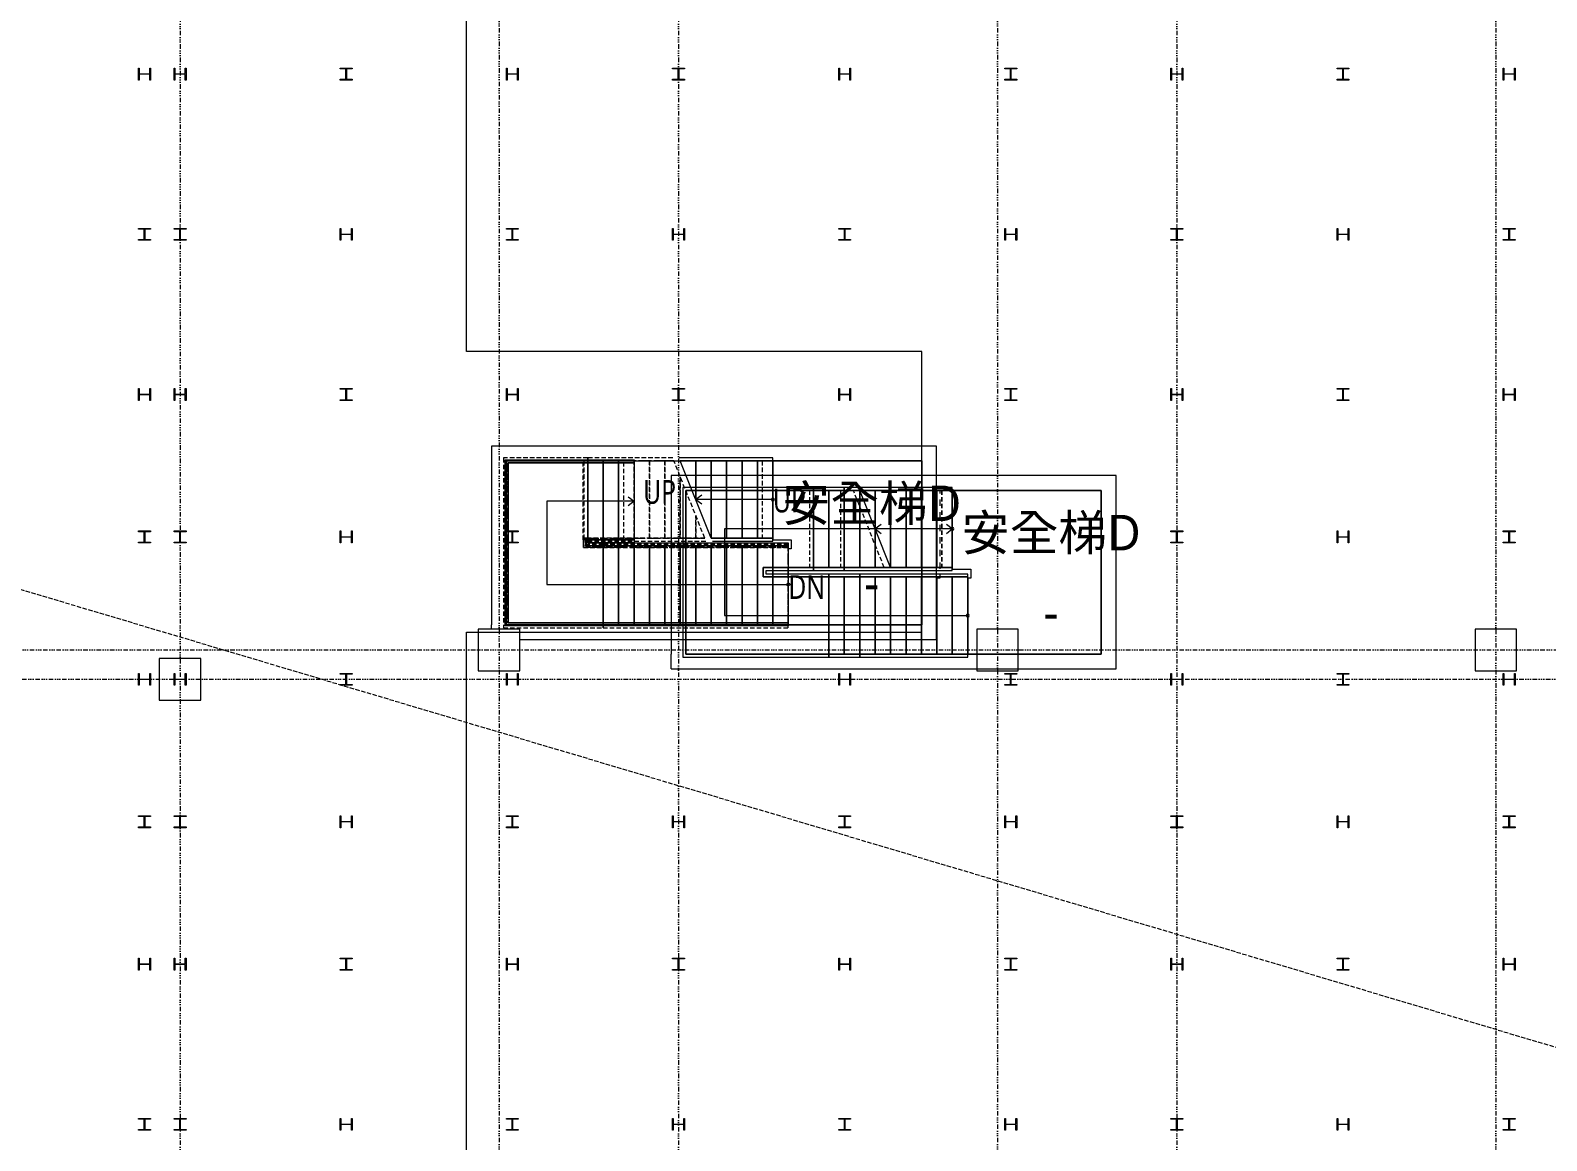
# Model space of a CAD drawing. Extents: x -168053 to 290600, y -560063 to 131745.
# Drawn here: x 148676 to 174232, y 37225 to 55937 of the extents above; entities that cross this region are included whole.
import ezdxf
from ezdxf.enums import TextEntityAlignment as Align

# ---------------------------------------------------------------- set-up
doc = ezdxf.new("R2010")
doc.units = 0
doc.header["$LTSCALE"] = 250
for name, pattern in [('H12PL1$0$HIDDEN', [0.4, 0.3, -0.1]), ('H12PL1$0$JJP_三點線', [0.9, 0.3, -0.15, 0, -0.15, 0, -0.15, 0, -0.15]), ('H12PL1$0$JJP_虛線(退縮線、投影線、地下室範圍、非屬本工程、圖面分區)', [0.45, 0.3, -0.15]), ('H12PL1$0$虛線', [0.846667, 0.423333, -0.423333]), ('H12PL25$0$JJP_三點線', [0.9, 0.3, -0.15, 0, -0.15, 0, -0.15, 0, -0.15]), ('H12PL25$0$JJP_虛線(退縮線、投影線、地下室範圍、非屬本工程、圖面分區)', [0.45, 0.3, -0.15]), ('H12PL25$0$虛線', [0.846667, 0.423333, -0.423333])]:
    doc.linetypes.add(name, pattern=pattern)
for name, color, linetype in [('H12PL1$0$A-OBJE-2D', 252, 'Continuous'), ('H12PL1$0$A-STRS', 252, 'Continuous'), ('H12PL1$0$A-TEXT', 252, 'Continuous'), ('H12PL1$0$A-WALL-IN', 252, 'Continuous'), ('H12PL1$0$A-ZONE', 252, 'Continuous'), ('H12PL1$0$S-COL', 252, 'Continuous'), ('H12PL1$0$S-FNDN', 252, 'Continuous'), ('H12PL1$0$S-GRID', 252, 'Continuous'), ('H12PL1$0$S-SLAB-SHOW', 252, 'Continuous'), ('H12PL25$0$A-STRS', 252, 'Continuous'), ('H12PL25$0$A-WALL-IN', 252, 'Continuous'), ('H12PL25$0$A-ZONE', 252, 'Continuous'), ('H12PL25$0$S-COL', 252, 'Continuous'), ('H12PL25$0$S-GRID', 252, 'Continuous'), ('H12PL25$0$S-SLAB-SHOW', 252, 'Continuous')]:
    doc.layers.add(name, color=color, linetype=linetype)
doc.styles.add('H12PL1$0$Standard', font='', dxfattribs={"width": 0.8})
doc.styles.add('H12PL25$0$Standard', font='', dxfattribs={"width": 0.8})
doc.styles.get('H12PL1$0$Standard').set_extended_font_data('Microsoft JhengHei')
doc.styles.get('H12PL25$0$Standard').set_extended_font_data('Microsoft JhengHei')

# ---------------------------------------------------------------- blocks, each defined once
blk = doc.blocks.new('H12PL25')
at = {"layer": 'H12PL25$0$A-STRS', "linetype": 'H12PL25$0$JJP_虛線(退縮線、投影線、地下室範圍、非屬本工程、圖面分區)', "lineweight": 0}
for p, q in [((162395, 48235), (159675, 48235)), ((159675, 48235), (159675, 45375)), ((159725, 45425), (159725, 48185)), ((159725, 48185), (162395, 48185)), ((159725, 48185), (159725, 45425)), ((162395, 48185), (159725, 48185)), ((161807.34, 48185), (161807.34, 46885)), ((162331.84, 48185), (162331.84, 46885)), ((162527.3, 48235), (162395, 48235)), ((162395, 48235), (162395, 48185)), ((162395, 48185), (162395, 48235)), ((162395, 48185), (162547.3, 48185)), ((162395, 46885), (162395, 48185)), ((162395, 46885), (162395, 48185)), ((162395, 46885), (162395, 48185)), ((162547.3, 48185), (162395, 48185)), ((162395, 48185), (162395, 46885)), ((162395, 46885), (162395, 48185)), ((163067.3, 46885), (162547.3, 48185)), ((164033.66, 48185), (164033.66, 46885)), ((164035.91, 48185), (164035.91, 46885)), ((162655, 46885), (162655, 47915.74)), ((162655, 47915.74), (162655, 46885)), ((162655, 46885), (162655, 47915.74)), ((162915, 46885), (162915, 47265.74)), ((162915, 47265.74), (162915, 46885)), ((162915, 46885), (162915, 47265.74)), ((162395, 46885), (161025, 46885)), ((161025, 46885), (161025, 46725)), ((161025, 46725), (161025, 46885)), ((161025, 46885), (162395, 46885)), ((161075, 46775), (161075, 46835)), ((161075, 46835), (162395, 46835)), ((162655, 46775), (161075, 46775)), ((163067.3, 46885), (162395, 46885)), ((162395, 46885), (162395, 46835)), ((162395, 46835), (162395, 46885)), ((162395, 46885), (162655, 46885)), ((162395, 46835), (163087.3, 46835)), ((162655, 46885), (162915, 46885)), ((162655, 46725), (162655, 46775)), ((164475, 46775), (162655, 46775)), ((162655, 46775), (162655, 46725)), ((162915, 46885), (163067.3, 46885)), ((164475, 46725), (164475, 46775)), ((161025, 46725), (162655, 46725)), ((162655, 46725), (161025, 46725)), ((162135, 46725), (162135, 45425)), ((162655, 46725), (164475, 46725)), ((162655, 46725), (162655, 45425)), ((162655, 46725), (162655, 45425)), ((162655, 46725), (162655, 45425)), ((162655, 45425), (162655, 46725)), ((162915, 46725), (162655, 46725)), ((162655, 46725), (162655, 45425)), ((162915, 46725), (162915, 45425)), ((162915, 45425), (162915, 46725)), ((162915, 46725), (162915, 45425)), ((163175, 46725), (162915, 46725)), ((163175, 46725), (163175, 45425)), ((163175, 45425), (163175, 46725)), ((163175, 46725), (163175, 45425)), ((163435, 46725), (163175, 46725)), ((163435, 46725), (163435, 45425)), ((163435, 45425), (163435, 46725)), ((163435, 46725), (163435, 45425)), ((163695, 46725), (163435, 46725)), ((163695, 46725), (163695, 45425)), ((163695, 45425), (163695, 46725)), ((163695, 46725), (163695, 45425)), ((163955, 46725), (163695, 46725)), ((163955, 46725), (163955, 45425)), ((163955, 45425), (163955, 46725)), ((163955, 46725), (163955, 45425)), ((164215, 46725), (163955, 46725)), ((164215, 46725), (164215, 45425)), ((164215, 45425), (164215, 46725)), ((164215, 46725), (164215, 45425)), ((164475, 46725), (164215, 46725)), ((164475, 45425), (164475, 46725)), ((159675, 45375), (162655, 45375)), ((162655, 45425), (159725, 45425)), ((159725, 45425), (162655, 45425)), ((162655, 45375), (162655, 45425)), ((164475, 45425), (162655, 45425)), ((162655, 45425), (162655, 45375)), ((162655, 45425), (162915, 45425)), ((162655, 45375), (164475, 45375)), ((162915, 45425), (163175, 45425)), ((163175, 45425), (163435, 45425)), ((163435, 45425), (163695, 45425)), ((163695, 45425), (163955, 45425)), ((163955, 45425), (164215, 45425)), ((164215, 45425), (164475, 45425)), ((164475, 45375), (164475, 45425))]:
    blk.add_line(p, q, dxfattribs=at)
at = {"layer": 'H12PL25$0$A-STRS', "lineweight": 0}
for p, q in [((161875, 48235), (159675, 48235)), ((159675, 48235), (159675, 45375)), ((159725, 45425), (159725, 48185)), ((159725, 48185), (161875, 48185)), ((159725, 48185), (159725, 45425)), ((161807.34, 48185), (159725, 48185)), ((159725, 48185), (159725, 45425)), ((161875, 48185), (159725, 48185)), ((161875, 48185), (161807.34, 48185)), ((164215, 48235), (161875, 48235)), ((161875, 48235), (161875, 48185)), ((161875, 48185), (161875, 48235)), ((161875, 48185), (164215, 48185)), ((164215, 48185), (161875, 48185)), ((161875, 46885), (161875, 48185)), ((161875, 46885), (161875, 48185)), ((161875, 46885), (161875, 48185)), ((162135, 48185), (161875, 48185)), ((161875, 48185), (161875, 46885)), ((161875, 46885), (161875, 48185)), ((162135, 46885), (162135, 48185)), ((162395, 48185), (162135, 48185)), ((162135, 48185), (162135, 46885)), ((162135, 46885), (162135, 48185)), ((162395, 46885), (162395, 48185)), ((162655, 48185), (162395, 48185)), ((162395, 48185), (162395, 46885)), ((162395, 46885), (162395, 48185)), ((164215, 48235), (162635, 48235)), ((162655, 48185), (164215, 48185)), ((164215, 48185), (162655, 48185)), ((162915, 48185), (162655, 48185)), ((163175, 46885), (162655, 48185)), ((162655, 46885), (162655, 48185)), ((162915, 48185), (162655, 48185)), ((162655, 48185), (162655, 46885)), ((162655, 46885), (162655, 48185)), ((162915, 47535), (162915, 48185)), ((163175, 48185), (162915, 48185)), ((162915, 48185), (162915, 47535)), ((162915, 47535), (162915, 48185)), ((162915, 46885), (162915, 48185)), ((163175, 48185), (162915, 48185)), ((162915, 48185), (162915, 46885)), ((162915, 46885), (162915, 48185)), ((163175, 46885), (163175, 48185)), ((163435, 48185), (163175, 48185)), ((163175, 48185), (163175, 46885)), ((163175, 46885), (163175, 48185)), ((163175, 46885), (163175, 48185)), ((163435, 48185), (163175, 48185)), ((163175, 48185), (163175, 46885)), ((163175, 46885), (163175, 48185)), ((163435, 46885), (163435, 48185)), ((163695, 48185), (163435, 48185)), ((163435, 48185), (163435, 46885)), ((163435, 46885), (163435, 48185)), ((163435, 46885), (163435, 48185)), ((163695, 48185), (163435, 48185)), ((163435, 48185), (163435, 46885)), ((163435, 46885), (163435, 48185)), ((163695, 46885), (163695, 48185)), ((163955, 48185), (163695, 48185)), ((163695, 48185), (163695, 46885)), ((163695, 46885), (163695, 48185)), ((163695, 46885), (163695, 48185)), ((163955, 48185), (163695, 48185)), ((163695, 48185), (163695, 46885)), ((163695, 46885), (163695, 48185)), ((163955, 46885), (163955, 48185)), ((164215, 48185), (163955, 48185)), ((163955, 48185), (163955, 46885)), ((163955, 46885), (163955, 48185)), ((163955, 46885), (163955, 48185)), ((164215, 48185), (163955, 48185)), ((163955, 48185), (163955, 46885)), ((163955, 46885), (163955, 48185)), ((164215, 48185), (164215, 48235)), ((164215, 48185), (164215, 48235)), ((164215, 46885), (164215, 48185)), ((164215, 46885), (164215, 48185)), ((164215, 46885), (164215, 48185)), ((164215, 46885), (164215, 48185)), ((161875, 47535), (160375, 47535)), ((160375, 47535), (160375, 46075)), ((163955, 47535), (161875, 47535)), ((163015, 47610), (162915, 47535)), ((163955, 47535), (162915, 47535)), ((162915, 47535), (163015, 47460)), ((164215, 47535), (163955, 47535)), ((164215, 47535), (163955, 47535)), ((164215, 47535), (164115, 47610)), ((164115, 47460), (164215, 47535)), ((161875, 46885), (161025, 46885)), ((161025, 46885), (161025, 46725)), ((161025, 46725), (161025, 46885)), ((161025, 46885), (161807.34, 46885)), ((161025, 46725), (161025, 46885)), ((161025, 46885), (161875, 46885)), ((161075, 46775), (161075, 46835)), ((161075, 46835), (161875, 46835)), ((162135, 46775), (161075, 46775)), ((161807.34, 46885), (161875, 46885)), ((164215, 46885), (161875, 46885)), ((161875, 46885), (161875, 46835)), ((161875, 46835), (161875, 46885)), ((161875, 46885), (164215, 46885)), ((161875, 46885), (162135, 46885)), ((161875, 46835), (164215, 46835)), ((162135, 46885), (162395, 46885)), ((162135, 46725), (162135, 46775)), ((164475, 46775), (162135, 46775)), ((162135, 46775), (162135, 46725)), ((162395, 46885), (162655, 46885)), ((162655, 46885), (162915, 46885)), ((162915, 46885), (163175, 46885)), ((164215, 46885), (163175, 46885)), ((163175, 46885), (164215, 46885)), ((163175, 46885), (163435, 46885)), ((163175, 46885), (163435, 46885)), ((163195, 46835), (164215, 46835)), ((163435, 46885), (163695, 46885)), ((163435, 46885), (163695, 46885)), ((163695, 46885), (163955, 46885)), ((163695, 46885), (163955, 46885)), ((163955, 46885), (164215, 46885)), ((163955, 46885), (164215, 46885)), ((164215, 46835), (164215, 46885)), ((164215, 46835), (164215, 46885)), ((164475, 46725), (164475, 46775)), ((161025, 46725), (162135, 46725)), ((162135, 46725), (161025, 46725)), ((162135, 46725), (161025, 46725)), ((162135, 46725), (164475, 46725)), ((164475, 46725), (162135, 46725)), ((162135, 46725), (162135, 45425)), ((162135, 46725), (162135, 45425)), ((162135, 45425), (162135, 46725)), ((162395, 46725), (162135, 46725)), ((162135, 46725), (162135, 45425)), ((162395, 46725), (162395, 45425)), ((162395, 45425), (162395, 46725)), ((162395, 46725), (162395, 45425)), ((162655, 46725), (162395, 46725)), ((162655, 46725), (162655, 45425)), ((162655, 45425), (162655, 46725)), ((162655, 46725), (162655, 45425)), ((162915, 46725), (162655, 46725)), ((162915, 46725), (162915, 45425)), ((162915, 45425), (162915, 46725)), ((162915, 46725), (162915, 45425)), ((163175, 46725), (162915, 46725)), ((163175, 46725), (163175, 45425)), ((163175, 45425), (163175, 46725)), ((163175, 46725), (163175, 45425)), ((163435, 46725), (163175, 46725)), ((163435, 46725), (163435, 45425)), ((163435, 45425), (163435, 46725)), ((163435, 46725), (163435, 45425)), ((163695, 46725), (163435, 46725)), ((163695, 46725), (163695, 45425)), ((163695, 45425), (163695, 46725)), ((163695, 46725), (163695, 45425)), ((163955, 46725), (163695, 46725)), ((163955, 46725), (163955, 45425)), ((163955, 45425), (163955, 46725)), ((163955, 46725), (163955, 45425)), ((164215, 46725), (163955, 46725)), ((164215, 46725), (164215, 45425)), ((164215, 45425), (164215, 46725)), ((164215, 46725), (164215, 45425)), ((164475, 46725), (164215, 46725)), ((164475, 45425), (164475, 46725)), ((164475, 45425), (164475, 46725)), ((160375, 46075), (162135, 46075)), ((162135, 46075), (164215, 46075)), ((164215, 46075), (164475, 46075)), ((159675, 45375), (162135, 45375)), ((162135, 45425), (159725, 45425)), ((159725, 45425), (162135, 45425)), ((159725, 45425), (162135, 45425)), ((162135, 45375), (162135, 45425)), ((164475, 45425), (162135, 45425)), ((162135, 45425), (162135, 45375)), ((162135, 45425), (164475, 45425)), ((162135, 45425), (162395, 45425)), ((162135, 45375), (164475, 45375)), ((162395, 45425), (162655, 45425)), ((162655, 45425), (162915, 45425)), ((162915, 45425), (163175, 45425)), ((163175, 45425), (163435, 45425)), ((163435, 45425), (163695, 45425)), ((163695, 45425), (163955, 45425)), ((163955, 45425), (164215, 45425)), ((164215, 45425), (164475, 45425)), ((164475, 45375), (164475, 45425))]:
    blk.add_line(p, q, dxfattribs=at)
at = {"layer": 'H12PL25$0$A-STRS', "linetype": 'H12PL25$0$虛線', "lineweight": 0}
for p, q in [((159725, 48185), (159725, 45425)), ((162331.84, 48185), (159725, 48185)), ((162395, 48185), (162331.84, 48185)), ((162547.3, 48185), (162395, 48185)), ((161025, 46725), (161025, 46885)), ((161025, 46885), (162331.84, 46885)), ((162331.84, 46885), (162395, 46885)), ((162395, 46885), (163067.3, 46885)), ((162655, 46725), (161025, 46725)), ((164475, 46725), (162655, 46725)), ((164475, 45425), (164475, 46725)), ((159725, 45425), (162655, 45425)), ((162655, 45425), (164475, 45425))]:
    blk.add_line(p, q, dxfattribs=at)
at = {"layer": 'H12PL25$0$A-STRS', "lineweight": 0, "flags": 128}
for points in [[(164215, 47560, 1), (164215, 47510, 1)], [(164475, 46100, 1), (164475, 46050, 1)]]:
    blk.add_lwpolyline(points, format="xyb", close=True, dxfattribs=at)
at = {"layer": 'H12PL25$0$A-WALL-IN', "lineweight": 0, "flags": 128}
for points in [[(159475, 48435), (159475, 48185)], [(166725, 48435), (159475, 48435)], [(166975, 48435), (166725, 48435)], [(166975, 45425), (166975, 48435)], [(159475, 48185), (159475, 45425)], [(159725, 45425), (159725, 48185)], [(159725, 48185), (166725, 48185)], [(166725, 48185), (166725, 45425)], [(159475, 45175), (159475, 45425)], [(166725, 45425), (159725, 45425)], [(166975, 45175), (166975, 45425)], [(159475, 45175), (166975, 45175)]]:
    blk.add_lwpolyline(points, dxfattribs=at)
at = {"layer": 'H12PL25$0$S-COL', "lineweight": 0, "flags": 128}
for points in [[(150500, 55300), (150512, 55300), (150512, 55217, 0.41421356), (150525, 55204), (150675, 55204, 0.41421356), (150688, 55217), (150688, 55300), (150700, 55300), (150700, 55100), (150688, 55100), (150688, 55183, 0.41421356), (150675, 55196), (150525, 55196, 0.41421356), (150512, 55183), (150512, 55100), (150500, 55100)], [(151100, 55300), (151112, 55300), (151112, 55217, 0.41421356), (151125, 55204), (151275, 55204, 0.41421356), (151288, 55217), (151288, 55300), (151300, 55300), (151300, 55100), (151288, 55100), (151288, 55183, 0.41421356), (151275, 55196), (151125, 55196, 0.41421356), (151112, 55183), (151112, 55100), (151100, 55100)], [(153900, 55100), (153900, 55112), (153983, 55112, 0.41421356), (153996, 55125), (153996, 55275, 0.41421356), (153983, 55288), (153900, 55288), (153900, 55300), (154100, 55300), (154100, 55288), (154017, 55288, 0.41421356), (154004, 55275), (154004, 55125, 0.41421356), (154017, 55112), (154100, 55112), (154100, 55100)], [(156700, 55300), (156712, 55300), (156712, 55217, 0.41421356), (156725, 55204), (156875, 55204, 0.41421356), (156888, 55217), (156888, 55300), (156900, 55300), (156900, 55100), (156888, 55100), (156888, 55183, 0.41421356), (156875, 55196), (156725, 55196, 0.41421356), (156712, 55183), (156712, 55100), (156700, 55100)], [(159500, 55100), (159500, 55112), (159583, 55112, 0.41421356), (159596, 55125), (159596, 55275, 0.41421356), (159583, 55288), (159500, 55288), (159500, 55300), (159700, 55300), (159700, 55288), (159617, 55288, 0.41421356), (159604, 55275), (159604, 55125, 0.41421356), (159617, 55112), (159700, 55112), (159700, 55100)], [(162300, 55300), (162312, 55300), (162312, 55217, 0.41421356), (162325, 55204), (162475, 55204, 0.41421356), (162488, 55217), (162488, 55300), (162500, 55300), (162500, 55100), (162488, 55100), (162488, 55183, 0.41421356), (162475, 55196), (162325, 55196, 0.41421356), (162312, 55183), (162312, 55100), (162300, 55100)], [(165100, 55100), (165100, 55112), (165183, 55112, 0.41421356), (165196, 55125), (165196, 55275, 0.41421356), (165183, 55288), (165100, 55288), (165100, 55300), (165300, 55300), (165300, 55288), (165217, 55288, 0.41421356), (165204, 55275), (165204, 55125, 0.41421356), (165217, 55112), (165300, 55112), (165300, 55100)], [(167900, 55300), (167912, 55300), (167912, 55217, 0.41421356), (167925, 55204), (168075, 55204, 0.41421356), (168088, 55217), (168088, 55300), (168100, 55300), (168100, 55100), (168088, 55100), (168088, 55183, 0.41421356), (168075, 55196), (167925, 55196, 0.41421356), (167912, 55183), (167912, 55100), (167900, 55100)], [(170700, 55100), (170700, 55112), (170783, 55112, 0.41421356), (170796, 55125), (170796, 55275, 0.41421356), (170783, 55288), (170700, 55288), (170700, 55300), (170900, 55300), (170900, 55288), (170817, 55288, 0.41421356), (170804, 55275), (170804, 55125, 0.41421356), (170817, 55112), (170900, 55112), (170900, 55100)], [(173500, 55300), (173512, 55300), (173512, 55217, 0.41421356), (173525, 55204), (173675, 55204, 0.41421356), (173688, 55217), (173688, 55300), (173700, 55300), (173700, 55100), (173688, 55100), (173688, 55183, 0.41421356), (173675, 55196), (173525, 55196, 0.41421356), (173512, 55183), (173512, 55100), (173500, 55100)], [(150500, 52400), (150500, 52412), (150583, 52412, 0.41421356), (150596, 52425), (150596, 52575, 0.41421356), (150583, 52588), (150500, 52588), (150500, 52600), (150700, 52600), (150700, 52588), (150617, 52588, 0.41421356), (150604, 52575), (150604, 52425, 0.41421356), (150617, 52412), (150700, 52412), (150700, 52400)], [(151100, 52400), (151100, 52412), (151183, 52412, 0.41421356), (151196, 52425), (151196, 52575, 0.41421356), (151183, 52588), (151100, 52588), (151100, 52600), (151300, 52600), (151300, 52588), (151217, 52588, 0.41421356), (151204, 52575), (151204, 52425, 0.41421356), (151217, 52412), (151300, 52412), (151300, 52400)], [(153900, 52600), (153912, 52600), (153912, 52517, 0.41421356), (153925, 52504), (154075, 52504, 0.41421356), (154088, 52517), (154088, 52600), (154100, 52600), (154100, 52400), (154088, 52400), (154088, 52483, 0.41421356), (154075, 52496), (153925, 52496, 0.41421356), (153912, 52483), (153912, 52400), (153900, 52400)], [(156700, 52400), (156700, 52412), (156783, 52412, 0.41421356), (156796, 52425), (156796, 52575, 0.41421356), (156783, 52588), (156700, 52588), (156700, 52600), (156900, 52600), (156900, 52588), (156817, 52588, 0.41421356), (156804, 52575), (156804, 52425, 0.41421356), (156817, 52412), (156900, 52412), (156900, 52400)], [(159500, 52600), (159512, 52600), (159512, 52517, 0.41421356), (159525, 52504), (159675, 52504, 0.41421356), (159688, 52517), (159688, 52600), (159700, 52600), (159700, 52400), (159688, 52400), (159688, 52483, 0.41421356), (159675, 52496), (159525, 52496, 0.41421356), (159512, 52483), (159512, 52400), (159500, 52400)], [(162300, 52400), (162300, 52412), (162383, 52412, 0.41421356), (162396, 52425), (162396, 52575, 0.41421356), (162383, 52588), (162300, 52588), (162300, 52600), (162500, 52600), (162500, 52588), (162417, 52588, 0.41421356), (162404, 52575), (162404, 52425, 0.41421356), (162417, 52412), (162500, 52412), (162500, 52400)], [(165100, 52600), (165112, 52600), (165112, 52517, 0.41421356), (165125, 52504), (165275, 52504, 0.41421356), (165288, 52517), (165288, 52600), (165300, 52600), (165300, 52400), (165288, 52400), (165288, 52483, 0.41421356), (165275, 52496), (165125, 52496, 0.41421356), (165112, 52483), (165112, 52400), (165100, 52400)], [(167900, 52400), (167900, 52412), (167983, 52412, 0.41421356), (167996, 52425), (167996, 52575, 0.41421356), (167983, 52588), (167900, 52588), (167900, 52600), (168100, 52600), (168100, 52588), (168017, 52588, 0.41421356), (168004, 52575), (168004, 52425, 0.41421356), (168017, 52412), (168100, 52412), (168100, 52400)], [(170700, 52600), (170712, 52600), (170712, 52517, 0.41421356), (170725, 52504), (170875, 52504, 0.41421356), (170888, 52517), (170888, 52600), (170900, 52600), (170900, 52400), (170888, 52400), (170888, 52483, 0.41421356), (170875, 52496), (170725, 52496, 0.41421356), (170712, 52483), (170712, 52400), (170700, 52400)], [(173500, 52400), (173500, 52412), (173583, 52412, 0.41421356), (173596, 52425), (173596, 52575, 0.41421356), (173583, 52588), (173500, 52588), (173500, 52600), (173700, 52600), (173700, 52588), (173617, 52588, 0.41421356), (173604, 52575), (173604, 52425, 0.41421356), (173617, 52412), (173700, 52412), (173700, 52400)], [(150500, 49900), (150512, 49900), (150512, 49817, 0.41421356), (150525, 49804), (150675, 49804, 0.41421356), (150688, 49817), (150688, 49900), (150700, 49900), (150700, 49700), (150688, 49700), (150688, 49783, 0.41421356), (150675, 49796), (150525, 49796, 0.41421356), (150512, 49783), (150512, 49700), (150500, 49700)], [(151100, 49900), (151112, 49900), (151112, 49817, 0.41421356), (151125, 49804), (151275, 49804, 0.41421356), (151288, 49817), (151288, 49900), (151300, 49900), (151300, 49700), (151288, 49700), (151288, 49783, 0.41421356), (151275, 49796), (151125, 49796, 0.41421356), (151112, 49783), (151112, 49700), (151100, 49700)], [(153900, 49700), (153900, 49712), (153983, 49712, 0.41421356), (153996, 49725), (153996, 49875, 0.41421356), (153983, 49888), (153900, 49888), (153900, 49900), (154100, 49900), (154100, 49888), (154017, 49888, 0.41421356), (154004, 49875), (154004, 49725, 0.41421356), (154017, 49712), (154100, 49712), (154100, 49700)], [(156700, 49900), (156712, 49900), (156712, 49817, 0.41421356), (156725, 49804), (156875, 49804, 0.41421356), (156888, 49817), (156888, 49900), (156900, 49900), (156900, 49700), (156888, 49700), (156888, 49783, 0.41421356), (156875, 49796), (156725, 49796, 0.41421356), (156712, 49783), (156712, 49700), (156700, 49700)], [(159500, 49700), (159500, 49712), (159583, 49712, 0.41421356), (159596, 49725), (159596, 49875, 0.41421356), (159583, 49888), (159500, 49888), (159500, 49900), (159700, 49900), (159700, 49888), (159617, 49888, 0.41421356), (159604, 49875), (159604, 49725, 0.41421356), (159617, 49712), (159700, 49712), (159700, 49700)], [(162300, 49900), (162312, 49900), (162312, 49817, 0.41421356), (162325, 49804), (162475, 49804, 0.41421356), (162488, 49817), (162488, 49900), (162500, 49900), (162500, 49700), (162488, 49700), (162488, 49783, 0.41421356), (162475, 49796), (162325, 49796, 0.41421356), (162312, 49783), (162312, 49700), (162300, 49700)], [(165100, 49700), (165100, 49712), (165183, 49712, 0.41421356), (165196, 49725), (165196, 49875, 0.41421356), (165183, 49888), (165100, 49888), (165100, 49900), (165300, 49900), (165300, 49888), (165217, 49888, 0.41421356), (165204, 49875), (165204, 49725, 0.41421356), (165217, 49712), (165300, 49712), (165300, 49700)], [(167900, 49900), (167912, 49900), (167912, 49817, 0.41421356), (167925, 49804), (168075, 49804, 0.41421356), (168088, 49817), (168088, 49900), (168100, 49900), (168100, 49700), (168088, 49700), (168088, 49783, 0.41421356), (168075, 49796), (167925, 49796, 0.41421356), (167912, 49783), (167912, 49700), (167900, 49700)], [(170700, 49700), (170700, 49712), (170783, 49712, 0.41421356), (170796, 49725), (170796, 49875, 0.41421356), (170783, 49888), (170700, 49888), (170700, 49900), (170900, 49900), (170900, 49888), (170817, 49888, 0.41421356), (170804, 49875), (170804, 49725, 0.41421356), (170817, 49712), (170900, 49712), (170900, 49700)], [(173500, 49900), (173512, 49900), (173512, 49817, 0.41421356), (173525, 49804), (173675, 49804, 0.41421356), (173688, 49817), (173688, 49900), (173700, 49900), (173700, 49700), (173688, 49700), (173688, 49783, 0.41421356), (173675, 49796), (173525, 49796, 0.41421356), (173512, 49783), (173512, 49700), (173500, 49700)], [(150500, 47300), (150500, 47312), (150583, 47312, 0.41421356), (150596, 47325), (150596, 47475, 0.41421356), (150583, 47488), (150500, 47488), (150500, 47500), (150700, 47500), (150700, 47488), (150617, 47488, 0.41421356), (150604, 47475), (150604, 47325, 0.41421356), (150617, 47312), (150700, 47312), (150700, 47300)], [(151100, 47300), (151100, 47312), (151183, 47312, 0.41421356), (151196, 47325), (151196, 47475, 0.41421356), (151183, 47488), (151100, 47488), (151100, 47500), (151300, 47500), (151300, 47488), (151217, 47488, 0.41421356), (151204, 47475), (151204, 47325, 0.41421356), (151217, 47312), (151300, 47312), (151300, 47300)], [(153900, 47500), (153912, 47500), (153912, 47417, 0.41421356), (153925, 47404), (154075, 47404, 0.41421356), (154088, 47417), (154088, 47500), (154100, 47500), (154100, 47300), (154088, 47300), (154088, 47383, 0.41421356), (154075, 47396), (153925, 47396, 0.41421356), (153912, 47383), (153912, 47300), (153900, 47300)], [(156700, 47300), (156700, 47312), (156783, 47312, 0.41421356), (156796, 47325), (156796, 47475, 0.41421356), (156783, 47488), (156700, 47488), (156700, 47500), (156900, 47500), (156900, 47488), (156817, 47488, 0.41421356), (156804, 47475), (156804, 47325, 0.41421356), (156817, 47312), (156900, 47312), (156900, 47300)], [(167900, 47300), (167900, 47312), (167983, 47312, 0.41421356), (167996, 47325), (167996, 47475, 0.41421356), (167983, 47488), (167900, 47488), (167900, 47500), (168100, 47500), (168100, 47488), (168017, 47488, 0.41421356), (168004, 47475), (168004, 47325, 0.41421356), (168017, 47312), (168100, 47312), (168100, 47300)], [(170700, 47500), (170712, 47500), (170712, 47417, 0.41421356), (170725, 47404), (170875, 47404, 0.41421356), (170888, 47417), (170888, 47500), (170900, 47500), (170900, 47300), (170888, 47300), (170888, 47383, 0.41421356), (170875, 47396), (170725, 47396, 0.41421356), (170712, 47383), (170712, 47300), (170700, 47300)], [(173500, 47300), (173500, 47312), (173583, 47312, 0.41421356), (173596, 47325), (173596, 47475, 0.41421356), (173583, 47488), (173500, 47488), (173500, 47500), (173700, 47500), (173700, 47488), (173617, 47488, 0.41421356), (173604, 47475), (173604, 47325, 0.41421356), (173617, 47312), (173700, 47312), (173700, 47300)], [(150500, 45100), (150512, 45100), (150512, 45017, 0.41421356), (150525, 45004), (150675, 45004, 0.41421356), (150688, 45017), (150688, 45100), (150700, 45100), (150700, 44900), (150688, 44900), (150688, 44983, 0.41421356), (150675, 44996), (150525, 44996, 0.41421356), (150512, 44983), (150512, 44900), (150500, 44900)], [(151100, 45100), (151112, 45100), (151112, 45017, 0.41421356), (151125, 45004), (151275, 45004, 0.41421356), (151288, 45017), (151288, 45100), (151300, 45100), (151300, 44900), (151288, 44900), (151288, 44983, 0.41421356), (151275, 44996), (151125, 44996, 0.41421356), (151112, 44983), (151112, 44900), (151100, 44900)], [(153900, 44900), (153900, 44912), (153983, 44912, 0.41421356), (153996, 44925), (153996, 45075, 0.41421356), (153983, 45088), (153900, 45088), (153900, 45100), (154100, 45100), (154100, 45088), (154017, 45088, 0.41421356), (154004, 45075), (154004, 44925, 0.41421356), (154017, 44912), (154100, 44912), (154100, 44900)], [(156700, 45100), (156712, 45100), (156712, 45017, 0.41421356), (156725, 45004), (156875, 45004, 0.41421356), (156888, 45017), (156888, 45100), (156900, 45100), (156900, 44900), (156888, 44900), (156888, 44983, 0.41421356), (156875, 44996), (156725, 44996, 0.41421356), (156712, 44983), (156712, 44900), (156700, 44900)], [(162300, 45100), (162312, 45100), (162312, 45017, 0.41421356), (162325, 45004), (162475, 45004, 0.41421356), (162488, 45017), (162488, 45100), (162500, 45100), (162500, 44900), (162488, 44900), (162488, 44983, 0.41421356), (162475, 44996), (162325, 44996, 0.41421356), (162312, 44983), (162312, 44900), (162300, 44900)], [(165100, 44900), (165100, 44912), (165183, 44912, 0.41421356), (165196, 44925), (165196, 45075, 0.41421356), (165183, 45088), (165100, 45088), (165100, 45100), (165300, 45100), (165300, 45088), (165217, 45088, 0.41421356), (165204, 45075), (165204, 44925, 0.41421356), (165217, 44912), (165300, 44912), (165300, 44900)], [(167900, 45100), (167912, 45100), (167912, 45017, 0.41421356), (167925, 45004), (168075, 45004, 0.41421356), (168088, 45017), (168088, 45100), (168100, 45100), (168100, 44900), (168088, 44900), (168088, 44983, 0.41421356), (168075, 44996), (167925, 44996, 0.41421356), (167912, 44983), (167912, 44900), (167900, 44900)], [(170700, 44900), (170700, 44912), (170783, 44912, 0.41421356), (170796, 44925), (170796, 45075, 0.41421356), (170783, 45088), (170700, 45088), (170700, 45100), (170900, 45100), (170900, 45088), (170817, 45088, 0.41421356), (170804, 45075), (170804, 44925, 0.41421356), (170817, 44912), (170900, 44912), (170900, 44900)], [(173500, 45100), (173512, 45100), (173512, 45017, 0.41421356), (173525, 45004), (173675, 45004, 0.41421356), (173688, 45017), (173688, 45100), (173700, 45100), (173700, 44900), (173688, 44900), (173688, 44983, 0.41421356), (173675, 44996), (173525, 44996, 0.41421356), (173512, 44983), (173512, 44900), (173500, 44900)], [(150500, 42500), (150500, 42512), (150583, 42512, 0.41421356), (150596, 42525), (150596, 42675, 0.41421356), (150583, 42688), (150500, 42688), (150500, 42700), (150700, 42700), (150700, 42688), (150617, 42688, 0.41421356), (150604, 42675), (150604, 42525, 0.41421356), (150617, 42512), (150700, 42512), (150700, 42500)], [(151100, 42500), (151100, 42512), (151183, 42512, 0.41421356), (151196, 42525), (151196, 42675, 0.41421356), (151183, 42688), (151100, 42688), (151100, 42700), (151300, 42700), (151300, 42688), (151217, 42688, 0.41421356), (151204, 42675), (151204, 42525, 0.41421356), (151217, 42512), (151300, 42512), (151300, 42500)], [(153900, 42700), (153912, 42700), (153912, 42617, 0.41421356), (153925, 42604), (154075, 42604, 0.41421356), (154088, 42617), (154088, 42700), (154100, 42700), (154100, 42500), (154088, 42500), (154088, 42583, 0.41421356), (154075, 42596), (153925, 42596, 0.41421356), (153912, 42583), (153912, 42500), (153900, 42500)], [(156700, 42500), (156700, 42512), (156783, 42512, 0.41421356), (156796, 42525), (156796, 42675, 0.41421356), (156783, 42688), (156700, 42688), (156700, 42700), (156900, 42700), (156900, 42688), (156817, 42688, 0.41421356), (156804, 42675), (156804, 42525, 0.41421356), (156817, 42512), (156900, 42512), (156900, 42500)], [(159500, 42700), (159512, 42700), (159512, 42617, 0.41421356), (159525, 42604), (159675, 42604, 0.41421356), (159688, 42617), (159688, 42700), (159700, 42700), (159700, 42500), (159688, 42500), (159688, 42583, 0.41421356), (159675, 42596), (159525, 42596, 0.41421356), (159512, 42583), (159512, 42500), (159500, 42500)], [(162300, 42500), (162300, 42512), (162383, 42512, 0.41421356), (162396, 42525), (162396, 42675, 0.41421356), (162383, 42688), (162300, 42688), (162300, 42700), (162500, 42700), (162500, 42688), (162417, 42688, 0.41421356), (162404, 42675), (162404, 42525, 0.41421356), (162417, 42512), (162500, 42512), (162500, 42500)], [(165100, 42700), (165112, 42700), (165112, 42617, 0.41421356), (165125, 42604), (165275, 42604, 0.41421356), (165288, 42617), (165288, 42700), (165300, 42700), (165300, 42500), (165288, 42500), (165288, 42583, 0.41421356), (165275, 42596), (165125, 42596, 0.41421356), (165112, 42583), (165112, 42500), (165100, 42500)], [(167900, 42500), (167900, 42512), (167983, 42512, 0.41421356), (167996, 42525), (167996, 42675, 0.41421356), (167983, 42688), (167900, 42688), (167900, 42700), (168100, 42700), (168100, 42688), (168017, 42688, 0.41421356), (168004, 42675), (168004, 42525, 0.41421356), (168017, 42512), (168100, 42512), (168100, 42500)], [(170700, 42700), (170712, 42700), (170712, 42617, 0.41421356), (170725, 42604), (170875, 42604, 0.41421356), (170888, 42617), (170888, 42700), (170900, 42700), (170900, 42500), (170888, 42500), (170888, 42583, 0.41421356), (170875, 42596), (170725, 42596, 0.41421356), (170712, 42583), (170712, 42500), (170700, 42500)], [(173500, 42500), (173500, 42512), (173583, 42512, 0.41421356), (173596, 42525), (173596, 42675, 0.41421356), (173583, 42688), (173500, 42688), (173500, 42700), (173700, 42700), (173700, 42688), (173617, 42688, 0.41421356), (173604, 42675), (173604, 42525, 0.41421356), (173617, 42512), (173700, 42512), (173700, 42500)], [(150500, 40300), (150512, 40300), (150512, 40217, 0.41421356), (150525, 40204), (150675, 40204, 0.41421356), (150688, 40217), (150688, 40300), (150700, 40300), (150700, 40100), (150688, 40100), (150688, 40183, 0.41421356), (150675, 40196), (150525, 40196, 0.41421356), (150512, 40183), (150512, 40100), (150500, 40100)], [(151100, 40300), (151112, 40300), (151112, 40217, 0.41421356), (151125, 40204), (151275, 40204, 0.41421356), (151288, 40217), (151288, 40300), (151300, 40300), (151300, 40100), (151288, 40100), (151288, 40183, 0.41421356), (151275, 40196), (151125, 40196, 0.41421356), (151112, 40183), (151112, 40100), (151100, 40100)], [(153900, 40100), (153900, 40112), (153983, 40112, 0.41421356), (153996, 40125), (153996, 40275, 0.41421356), (153983, 40288), (153900, 40288), (153900, 40300), (154100, 40300), (154100, 40288), (154017, 40288, 0.41421356), (154004, 40275), (154004, 40125, 0.41421356), (154017, 40112), (154100, 40112), (154100, 40100)], [(156700, 40300), (156712, 40300), (156712, 40217, 0.41421356), (156725, 40204), (156875, 40204, 0.41421356), (156888, 40217), (156888, 40300), (156900, 40300), (156900, 40100), (156888, 40100), (156888, 40183, 0.41421356), (156875, 40196), (156725, 40196, 0.41421356), (156712, 40183), (156712, 40100), (156700, 40100)], [(159500, 40100), (159500, 40112), (159583, 40112, 0.41421356), (159596, 40125), (159596, 40275, 0.41421356), (159583, 40288), (159500, 40288), (159500, 40300), (159700, 40300), (159700, 40288), (159617, 40288, 0.41421356), (159604, 40275), (159604, 40125, 0.41421356), (159617, 40112), (159700, 40112), (159700, 40100)], [(162300, 40300), (162312, 40300), (162312, 40217, 0.41421356), (162325, 40204), (162475, 40204, 0.41421356), (162488, 40217), (162488, 40300), (162500, 40300), (162500, 40100), (162488, 40100), (162488, 40183, 0.41421356), (162475, 40196), (162325, 40196, 0.41421356), (162312, 40183), (162312, 40100), (162300, 40100)], [(165100, 40100), (165100, 40112), (165183, 40112, 0.41421356), (165196, 40125), (165196, 40275, 0.41421356), (165183, 40288), (165100, 40288), (165100, 40300), (165300, 40300), (165300, 40288), (165217, 40288, 0.41421356), (165204, 40275), (165204, 40125, 0.41421356), (165217, 40112), (165300, 40112), (165300, 40100)], [(167900, 40300), (167912, 40300), (167912, 40217, 0.41421356), (167925, 40204), (168075, 40204, 0.41421356), (168088, 40217), (168088, 40300), (168100, 40300), (168100, 40100), (168088, 40100), (168088, 40183, 0.41421356), (168075, 40196), (167925, 40196, 0.41421356), (167912, 40183), (167912, 40100), (167900, 40100)], [(170700, 40100), (170700, 40112), (170783, 40112, 0.41421356), (170796, 40125), (170796, 40275, 0.41421356), (170783, 40288), (170700, 40288), (170700, 40300), (170900, 40300), (170900, 40288), (170817, 40288, 0.41421356), (170804, 40275), (170804, 40125, 0.41421356), (170817, 40112), (170900, 40112), (170900, 40100)], [(173500, 40300), (173512, 40300), (173512, 40217, 0.41421356), (173525, 40204), (173675, 40204, 0.41421356), (173688, 40217), (173688, 40300), (173700, 40300), (173700, 40100), (173688, 40100), (173688, 40183, 0.41421356), (173675, 40196), (173525, 40196, 0.41421356), (173512, 40183), (173512, 40100), (173500, 40100)], [(150500, 37400), (150500, 37412), (150583, 37412, 0.41421356), (150596, 37425), (150596, 37575, 0.41421356), (150583, 37588), (150500, 37588), (150500, 37600), (150700, 37600), (150700, 37588), (150617, 37588, 0.41421356), (150604, 37575), (150604, 37425, 0.41421356), (150617, 37412), (150700, 37412), (150700, 37400)], [(151100, 37400), (151100, 37412), (151183, 37412, 0.41421356), (151196, 37425), (151196, 37575, 0.41421356), (151183, 37588), (151100, 37588), (151100, 37600), (151300, 37600), (151300, 37588), (151217, 37588, 0.41421356), (151204, 37575), (151204, 37425, 0.41421356), (151217, 37412), (151300, 37412), (151300, 37400)], [(153900, 37600), (153912, 37600), (153912, 37517, 0.41421356), (153925, 37504), (154075, 37504, 0.41421356), (154088, 37517), (154088, 37600), (154100, 37600), (154100, 37400), (154088, 37400), (154088, 37483, 0.41421356), (154075, 37496), (153925, 37496, 0.41421356), (153912, 37483), (153912, 37400), (153900, 37400)], [(156700, 37400), (156700, 37412), (156783, 37412, 0.41421356), (156796, 37425), (156796, 37575, 0.41421356), (156783, 37588), (156700, 37588), (156700, 37600), (156900, 37600), (156900, 37588), (156817, 37588, 0.41421356), (156804, 37575), (156804, 37425, 0.41421356), (156817, 37412), (156900, 37412), (156900, 37400)], [(159500, 37600), (159512, 37600), (159512, 37517, 0.41421356), (159525, 37504), (159675, 37504, 0.41421356), (159688, 37517), (159688, 37600), (159700, 37600), (159700, 37400), (159688, 37400), (159688, 37483, 0.41421356), (159675, 37496), (159525, 37496, 0.41421356), (159512, 37483), (159512, 37400), (159500, 37400)], [(162300, 37400), (162300, 37412), (162383, 37412, 0.41421356), (162396, 37425), (162396, 37575, 0.41421356), (162383, 37588), (162300, 37588), (162300, 37600), (162500, 37600), (162500, 37588), (162417, 37588, 0.41421356), (162404, 37575), (162404, 37425, 0.41421356), (162417, 37412), (162500, 37412), (162500, 37400)], [(165100, 37600), (165112, 37600), (165112, 37517, 0.41421356), (165125, 37504), (165275, 37504, 0.41421356), (165288, 37517), (165288, 37600), (165300, 37600), (165300, 37400), (165288, 37400), (165288, 37483, 0.41421356), (165275, 37496), (165125, 37496, 0.41421356), (165112, 37483), (165112, 37400), (165100, 37400)], [(167900, 37400), (167900, 37412), (167983, 37412, 0.41421356), (167996, 37425), (167996, 37575, 0.41421356), (167983, 37588), (167900, 37588), (167900, 37600), (168100, 37600), (168100, 37588), (168017, 37588, 0.41421356), (168004, 37575), (168004, 37425, 0.41421356), (168017, 37412), (168100, 37412), (168100, 37400)], [(170700, 37600), (170712, 37600), (170712, 37517, 0.41421356), (170725, 37504), (170875, 37504, 0.41421356), (170888, 37517), (170888, 37600), (170900, 37600), (170900, 37400), (170888, 37400), (170888, 37483, 0.41421356), (170875, 37496), (170725, 37496, 0.41421356), (170712, 37483), (170712, 37400), (170700, 37400)], [(173500, 37400), (173500, 37412), (173583, 37412, 0.41421356), (173596, 37425), (173596, 37575, 0.41421356), (173583, 37588), (173500, 37588), (173500, 37600), (173700, 37600), (173700, 37588), (173617, 37588, 0.41421356), (173604, 37575), (173604, 37425, 0.41421356), (173617, 37412), (173700, 37412), (173700, 37400)]]:
    blk.add_lwpolyline(points, format="xyb", close=True, dxfattribs=at)
blk.add_lwpolyline([(150850, 44650), (151550, 44650), (151550, 45350), (150850, 45350)], close=True, dxfattribs=at)
at = {"layer": 'H12PL25$0$S-GRID', "linetype": 'H12PL25$0$JJP_三點線', "lineweight": 0}
for p, q in [((151200, 128250), (151200, -28000)), ((159600, 128250), (159600, -28000)), ((168000, 128250), (168000, -28000)), ((-29000, 45000), (289600, 45000))]:
    blk.add_line(p, q, dxfattribs=at)
at = {"layer": 'H12PL25$0$S-SLAB-SHOW', "linetype": 'H12PL25$0$虛線', "lineweight": 0, "flags": 128}
blk.add_lwpolyline([(164005, 46705), (163955, 46705), (163955, 45425), (166725, 45425), (166725, 48185), (164005, 48185)], close=True, dxfattribs=at)
at = {"layer": 'H12PL25$0$S-SLAB-SHOW', "lineweight": 0, "flags": 128}
blk.add_lwpolyline([(164215, 46855), (164525, 46855), (164525, 46705), (164475, 46705), (164475, 45425), (166725, 45425), (166725, 48185), (164215, 48185)], close=True, dxfattribs=at)
at = {"layer": 'H12PL25$0$A-ZONE', "style": 'H12PL25$0$Standard'}
for s, p in [('安全梯D', (165878.7, 47771.14)), ('-', (165878.7, 46429.25))]:
    blk.add_text(s, height=600, dxfattribs=at).set_placement(p, align=Align.TOP_CENTER)
blk = doc.blocks.new('H12PL1')
at = {"layer": 'H12PL1$0$A-OBJE-2D', "linetype": 'H12PL1$0$HIDDEN', "lineweight": 0}
blk.add_line((17650, 85950), (243150, 18700), dxfattribs=at)
at = {"layer": 'H12PL1$0$A-STRS', "linetype": 'H12PL1$0$JJP_虛線(退縮線、投影線、地下室範圍、非屬本工程、圖面分區)', "lineweight": 0}
for p, q in [((161095, 48235), (159675, 48235)), ((159675, 48235), (159675, 45375)), ((159725, 45425), (159725, 48185)), ((159725, 48185), (161095, 48185)), ((159725, 48185), (159725, 45425)), ((161095, 48185), (159725, 48185)), ((161017.3, 46855), (161017.3, 48155)), ((161030.09, 48185), (161030.09, 46885)), ((162527.3, 48235), (161095, 48235)), ((161095, 48235), (161095, 48185)), ((161095, 48185), (161095, 48235)), ((161095, 48185), (162547.3, 48185)), ((161095, 46885), (161095, 48185)), ((161095, 46885), (161095, 48185)), ((161095, 46885), (161095, 48185)), ((161355, 48185), (161095, 48185)), ((161095, 48185), (161095, 46885)), ((161095, 46885), (161095, 48185)), ((161355, 46885), (161355, 48185)), ((161615, 48185), (161355, 48185)), ((161355, 48185), (161355, 46885)), ((161355, 46885), (161355, 48185)), ((161615, 46885), (161615, 48185)), ((161875, 48185), (161615, 48185)), ((161615, 48185), (161615, 46885)), ((161615, 46885), (161615, 48185)), ((161700.85, 46855), (161700.85, 48155)), ((161875, 46885), (161875, 48185)), ((162135, 48185), (161875, 48185)), ((161875, 48185), (161875, 46885)), ((161875, 46885), (161875, 48185)), ((162135, 46885), (162135, 48185)), ((162395, 48185), (162135, 48185)), ((162135, 48185), (162135, 46885)), ((162135, 46885), (162135, 48185)), ((162395, 46885), (162395, 48185)), ((162547.3, 48185), (162395, 48185)), ((162395, 48185), (162395, 46885)), ((162395, 46885), (162395, 48185)), ((163067.3, 46885), (162547.3, 48185)), ((164034.54, 48185), (164034.54, 46885)), ((162655, 46885), (162655, 47915.74)), ((162655, 47915.74), (162655, 46885)), ((162655, 46885), (162655, 47915.74)), ((162915, 46885), (162915, 47265.74)), ((162915, 47265.74), (162915, 46885)), ((162915, 46885), (162915, 47265.74)), ((161055, 46855), (161017.3, 46855)), ((161095, 46885), (161025, 46885)), ((161025, 46885), (161025, 46725)), ((161025, 46725), (161025, 46885)), ((161025, 46885), (161095, 46885)), ((161075, 46775), (161075, 46835)), ((161075, 46835), (161095, 46835)), ((161355, 46775), (161075, 46775)), ((163067.3, 46885), (161095, 46885)), ((161095, 46885), (161095, 46835)), ((161095, 46835), (161095, 46885)), ((161095, 46885), (161355, 46885)), ((161095, 46835), (163087.3, 46835)), ((161355, 46885), (161615, 46885)), ((161355, 46725), (161355, 46775)), ((164475, 46775), (161355, 46775)), ((161355, 46775), (161355, 46725)), ((161615, 46885), (161875, 46885)), ((161875, 46885), (162135, 46885)), ((162135, 46885), (162395, 46885)), ((162395, 46885), (162655, 46885)), ((162655, 46885), (162915, 46885)), ((162915, 46885), (163067.3, 46885)), ((164475, 46725), (164475, 46775)), ((161025, 46725), (161355, 46725)), ((161355, 46725), (161025, 46725)), ((161355, 45455), (161355, 46755)), ((161355, 46725), (164475, 46725)), ((161355, 46725), (161355, 45425)), ((161355, 46725), (161355, 45425)), ((161355, 46725), (161355, 45425)), ((161355, 45425), (161355, 46725)), ((161615, 46725), (161355, 46725)), ((161355, 46725), (161355, 45425)), ((161615, 46725), (161615, 45425)), ((161615, 45425), (161615, 46725)), ((161615, 46725), (161615, 45425)), ((161875, 46725), (161615, 46725)), ((161875, 46725), (161875, 45425)), ((161875, 45425), (161875, 46725)), ((161875, 46725), (161875, 45425)), ((162135, 46725), (161875, 46725)), ((162135, 46725), (162135, 45425)), ((162135, 45425), (162135, 46725)), ((162135, 46725), (162135, 45425)), ((162395, 46725), (162135, 46725)), ((162395, 46725), (162395, 45425)), ((162395, 45425), (162395, 46725)), ((162395, 46725), (162395, 45425)), ((162655, 46725), (162395, 46725)), ((162655, 46725), (162655, 45425)), ((162655, 45425), (162655, 46725)), ((162655, 46725), (162655, 45425)), ((162915, 46725), (162655, 46725)), ((162915, 46725), (162915, 45425)), ((162915, 45425), (162915, 46725)), ((162915, 46725), (162915, 45425)), ((163175, 46725), (162915, 46725)), ((163175, 46725), (163175, 45425)), ((163175, 45425), (163175, 46725)), ((163175, 46725), (163175, 45425)), ((163435, 46725), (163175, 46725)), ((163435, 46725), (163435, 45425)), ((163435, 45425), (163435, 46725)), ((163435, 46725), (163435, 45425)), ((163695, 46725), (163435, 46725)), ((163695, 46725), (163695, 45425)), ((163695, 45425), (163695, 46725)), ((163695, 46725), (163695, 45425)), ((163955, 46725), (163695, 46725)), ((163955, 46725), (163955, 45425)), ((163955, 45425), (163955, 46725)), ((163955, 46725), (163955, 45425)), ((164215, 46725), (163955, 46725)), ((164215, 46725), (164215, 45425)), ((164215, 45425), (164215, 46725)), ((164215, 46725), (164215, 45425)), ((164475, 46725), (164215, 46725)), ((164475, 45425), (164475, 46725)), ((159675, 45375), (161355, 45375)), ((161355, 45425), (159725, 45425)), ((159725, 45425), (161355, 45425)), ((161355, 45375), (161355, 45425)), ((164475, 45425), (161355, 45425)), ((161355, 45425), (161355, 45375)), ((161355, 45425), (161615, 45425)), ((161355, 45375), (164475, 45375)), ((161615, 45425), (161875, 45425)), ((161875, 45425), (162135, 45425)), ((162135, 45425), (162395, 45425)), ((162395, 45425), (162655, 45425)), ((162655, 45425), (162915, 45425)), ((162915, 45425), (163175, 45425)), ((163175, 45425), (163435, 45425)), ((163435, 45425), (163695, 45425)), ((163695, 45425), (163955, 45425)), ((163955, 45425), (164215, 45425)), ((164215, 45425), (164475, 45425)), ((164475, 45375), (164475, 45425))]:
    blk.add_line(p, q, dxfattribs=at)
at = {"layer": 'H12PL1$0$A-STRS', "lineweight": 0}
for p, q in [((159705, 45405), (159705, 48205)), ((159705, 48205), (161095, 48205)), ((161095, 48155), (159755, 48155)), ((159755, 48155), (159755, 45455)), ((159755, 45455), (159755, 48155)), ((159755, 48155), (161017.3, 48155)), ((159755, 45455), (159755, 48155)), ((159755, 48155), (161095, 48155)), ((161017.3, 48155), (161095, 48155)), ((161095, 48155), (161095, 48205)), ((161095, 48205), (161875, 48205)), ((161095, 48205), (161095, 48155)), ((161875, 48155), (161095, 48155)), ((161095, 48155), (161875, 48155)), ((161095, 48155), (161095, 46855)), ((161095, 48155), (161095, 46855)), ((161095, 48155), (161095, 46855)), ((161095, 46855), (161095, 48155)), ((161095, 48155), (161355, 48155)), ((161095, 48155), (161095, 46855)), ((161355, 48155), (161355, 46855)), ((161355, 46855), (161355, 48155)), ((161355, 48155), (161615, 48155)), ((161355, 48155), (161355, 46855)), ((161615, 48155), (161615, 46855)), ((161615, 46855), (161615, 48155)), ((161615, 48155), (161875, 48155)), ((161615, 48155), (161615, 46855)), ((161875, 48205), (161875, 48155)), ((161875, 48155), (161875, 46855)), ((161875, 48155), (161875, 46855)), ((164215, 48235), (162635, 48235)), ((162655, 48185), (164215, 48185)), ((164215, 48185), (162655, 48185)), ((162915, 48185), (162655, 48185)), ((163175, 46885), (162655, 48185)), ((162915, 47535), (162915, 48185)), ((163175, 48185), (162915, 48185)), ((162915, 48185), (162915, 47535)), ((162915, 47535), (162915, 48185)), ((163175, 46885), (163175, 48185)), ((163435, 48185), (163175, 48185)), ((163175, 48185), (163175, 46885)), ((163175, 46885), (163175, 48185)), ((163435, 46885), (163435, 48185)), ((163695, 48185), (163435, 48185)), ((163435, 48185), (163435, 46885)), ((163435, 46885), (163435, 48185)), ((163695, 46885), (163695, 48185)), ((163955, 48185), (163695, 48185)), ((163695, 48185), (163695, 46885)), ((163695, 46885), (163695, 48185)), ((163955, 46885), (163955, 48185)), ((164215, 48185), (163955, 48185)), ((163955, 48185), (163955, 46885)), ((163955, 46885), (163955, 48185)), ((164215, 48185), (164215, 48235)), ((164215, 46885), (164215, 48185)), ((164215, 46885), (164215, 48185)), ((161775, 47580), (161875, 47505)), ((163015, 47610), (162915, 47535)), ((163955, 47535), (162915, 47535)), ((162915, 47535), (163015, 47460)), ((164215, 47535), (163955, 47535)), ((161095, 47505), (160405, 47505)), ((160405, 47505), (160405, 46105)), ((161615, 47505), (161095, 47505)), ((161875, 47505), (161615, 47505)), ((161875, 47505), (161775, 47430)), ((161055, 46755), (161055, 46855)), ((161055, 46855), (161095, 46855)), ((161095, 46855), (161055, 46855)), ((161055, 46855), (161055, 46755)), ((161095, 46855), (161055, 46855)), ((161055, 46855), (161055, 46755)), ((161095, 46805), (161095, 46855)), ((161095, 46855), (161875, 46855)), ((161095, 46855), (161095, 46805)), ((161875, 46855), (161095, 46855)), ((161355, 46855), (161095, 46855)), ((161875, 46805), (161095, 46805)), ((161095, 46805), (161105, 46805)), ((161105, 46805), (161355, 46805)), ((161615, 46855), (161355, 46855)), ((161355, 46805), (161355, 46755)), ((161355, 46805), (164475, 46805)), ((161355, 46755), (161355, 46805)), ((161875, 46855), (161615, 46855)), ((161875, 46855), (161875, 46805)), ((164215, 46885), (163175, 46885)), ((163175, 46885), (164215, 46885)), ((163175, 46885), (163435, 46885)), ((163195, 46835), (164215, 46835)), ((163435, 46885), (163695, 46885)), ((163695, 46885), (163955, 46885)), ((163955, 46885), (164215, 46885)), ((164215, 46835), (164215, 46885)), ((164475, 46805), (164475, 46755)), ((161355, 46755), (161055, 46755)), ((161055, 46755), (161355, 46755)), ((161055, 46755), (161355, 46755)), ((164475, 46755), (161355, 46755)), ((161355, 46755), (164475, 46755)), ((161355, 45455), (161355, 46755)), ((161355, 45455), (161355, 46755)), ((161355, 46755), (161355, 45455)), ((161355, 45455), (161355, 46755)), ((161355, 46755), (161615, 46755)), ((161615, 45455), (161615, 46755)), ((161615, 46755), (161615, 45455)), ((161615, 45455), (161615, 46755)), ((161615, 46755), (161875, 46755)), ((161875, 45455), (161875, 46755)), ((161875, 46755), (161875, 45455)), ((161875, 45455), (161875, 46755)), ((161875, 46755), (162135, 46755)), ((162135, 45455), (162135, 46755)), ((162135, 46755), (162135, 45455)), ((162135, 45455), (162135, 46755)), ((162135, 46755), (162395, 46755)), ((162395, 45455), (162395, 46755)), ((162395, 46755), (162395, 45455)), ((162395, 45455), (162395, 46755)), ((162395, 46755), (162655, 46755)), ((162655, 45455), (162655, 46755)), ((162655, 46755), (162655, 45455)), ((162655, 45455), (162655, 46755)), ((162655, 46755), (162915, 46755)), ((162915, 45455), (162915, 46755)), ((162915, 46755), (162915, 45455)), ((162915, 45455), (162915, 46755)), ((162915, 46755), (163175, 46755)), ((163175, 45455), (163175, 46755)), ((163175, 46755), (163175, 45455)), ((163175, 45455), (163175, 46755)), ((163175, 46755), (163435, 46755)), ((163435, 45455), (163435, 46755)), ((163435, 46755), (163435, 45455)), ((163435, 45455), (163435, 46755)), ((163435, 46755), (163695, 46755)), ((163695, 45455), (163695, 46755)), ((163695, 46755), (163695, 45455)), ((163695, 45455), (163695, 46755)), ((163695, 46755), (163955, 46755)), ((163955, 45455), (163955, 46755)), ((163955, 46755), (163955, 45455)), ((163955, 45455), (163955, 46755)), ((163955, 46755), (164215, 46755)), ((164215, 45455), (164215, 46755)), ((164215, 46755), (164215, 45455)), ((164215, 45455), (164215, 46755)), ((164215, 46755), (164475, 46755)), ((164475, 46755), (164475, 45455)), ((164475, 46755), (164475, 45455)), ((160405, 46105), (161355, 46105)), ((161355, 46105), (164215, 46105)), ((164215, 46105), (164475, 46105)), ((161355, 45405), (159705, 45405)), ((159755, 45455), (161355, 45455)), ((161355, 45455), (159755, 45455)), ((161355, 45455), (159755, 45455)), ((161355, 45455), (161355, 45405)), ((161355, 45455), (164475, 45455)), ((161355, 45405), (161355, 45455)), ((164475, 45455), (161355, 45455)), ((161615, 45455), (161355, 45455)), ((164475, 45405), (161355, 45405)), ((161875, 45455), (161615, 45455)), ((162135, 45455), (161875, 45455)), ((162395, 45455), (162135, 45455)), ((162655, 45455), (162395, 45455)), ((162915, 45455), (162655, 45455)), ((163175, 45455), (162915, 45455)), ((163435, 45455), (163175, 45455)), ((163695, 45455), (163435, 45455)), ((163955, 45455), (163695, 45455)), ((164215, 45455), (163955, 45455)), ((164475, 45455), (164215, 45455)), ((164475, 45455), (164475, 45405))]:
    blk.add_line(p, q, dxfattribs=at)
at = {"layer": 'H12PL1$0$A-STRS', "linetype": 'H12PL1$0$虛線', "lineweight": 0}
for p, q in [((159725, 48185), (159725, 45425)), ((161030.09, 48185), (159725, 48185)), ((161095, 48185), (161030.09, 48185)), ((162547.3, 48185), (161095, 48185)), ((161025, 46725), (161025, 46885)), ((161025, 46885), (161030.09, 46885)), ((161030.09, 46885), (161095, 46885)), ((161095, 46885), (163067.3, 46885)), ((161355, 46725), (161025, 46725)), ((164475, 46725), (161355, 46725)), ((164475, 45425), (164475, 46725)), ((159725, 45425), (161355, 45425)), ((161355, 45425), (164475, 45425))]:
    blk.add_line(p, q, dxfattribs=at)
at = {"layer": 'H12PL1$0$A-STRS', "lineweight": 0, "flags": 128}
for points in [[(164215, 47560, 1), (164215, 47510, 1)], [(164475, 46080, -1), (164475, 46130, -1)]]:
    blk.add_lwpolyline(points, format="xyb", close=True, dxfattribs=at)
at = {"layer": 'H12PL1$0$A-WALL-IN', "lineweight": 0, "flags": 128}
for points in [[(159475, 48435), (159475, 48185)], [(166725, 48435), (159475, 48435)], [(166975, 48435), (166725, 48435)], [(166975, 45425), (166975, 48435)], [(159475, 48185), (159475, 45425)], [(159725, 45425), (159725, 48185)], [(159725, 48185), (166725, 48185)], [(166725, 48185), (166725, 45425)], [(159475, 45350), (159475, 45425)], [(166725, 45425), (159725, 45425)], [(166975, 45175), (166975, 45425)], [(159950, 45175), (166975, 45175)]]:
    blk.add_lwpolyline(points, dxfattribs=at)
at = {"layer": 'H12PL1$0$S-COL', "lineweight": 0, "flags": 128}
for points in [[(159250, 44650), (159950, 44650), (159950, 45350), (159250, 45350)], [(167650, 44650), (168350, 44650), (168350, 45350), (167650, 45350)], [(176050, 44650), (176750, 44650), (176750, 45350), (176050, 45350)]]:
    blk.add_lwpolyline(points, close=True, dxfattribs=at)
at = {"layer": 'H12PL1$0$S-FNDN', "lineweight": 0, "flags": 128}
blk.add_lwpolyline([(110700, 45300), (119350, 45300), (119350, -550), (126650, -550), (126650, -2700), (151750, -2700), (151750, -550), (159050, -550), (159050, 45300), (166725, 45300), (166725, 50030), (159050, 50030), (159050, 90550), (119350, 90550), (119350, 50030), (110700, 50030)], close=True, dxfattribs=at)
at = {"layer": 'H12PL1$0$S-GRID', "linetype": 'H12PL1$0$JJP_三點線', "lineweight": 0}
for p, q in [((159600, 128250), (159600, -28000)), ((168000, 128250), (168000, -28000)), ((176400, 128250), (176400, -28000)), ((-29000, 45000), (289600, 45000))]:
    blk.add_line(p, q, dxfattribs=at)
at = {"layer": 'H12PL1$0$S-SLAB-SHOW', "lineweight": 0, "flags": 128}
blk.add_lwpolyline([(164215, 46855), (164525, 46855), (164525, 46705), (164475, 46705), (164475, 45425), (166725, 45425), (166725, 48185), (164215, 48185)], close=True, dxfattribs=at)
blk.add_lwpolyline([(164215, 46855), (164525, 46855), (164525, 46705), (164475, 46705), (164475, 45425), (166725, 45425), (166725, 48185), (164215, 48185)], close=True, dxfattribs=at)
at = {"layer": 'H12PL1$0$A-TEXT', "linetype": 'Continuous', "lineweight": 0, "char_height": 400, "attachment_point": 4, "style": 'H12PL1$0$Standard'}
for s, insert in [('\\A1;UP', (162027.32, 47660.49)), ('\\A1;UP', (164215, 47515.49)), ('\\A1;DN', (164475, 46058.78))]:
    blk.add_mtext(s, dxfattribs=dict(at, insert=insert))
at = {"layer": 'H12PL1$0$A-ZONE', "style": 'H12PL1$0$Standard'}
for s, p in [('安全梯D', (165878.7, 47771.14)), ('-', (165878.7, 46429.25))]:
    blk.add_text(s, height=600, dxfattribs=at).set_placement(p, align=Align.TOP_CENTER)

msp = doc.modelspace()

# ---------------------------------------------------------------- block references
msp.add_blockref('H12PL25', (0, 0))

# ---------------------------------------------------------------- next in the draw order: block references
msp.add_blockref('H12PL1', (-3024, 495))

doc.saveas('drawing.dxf')
